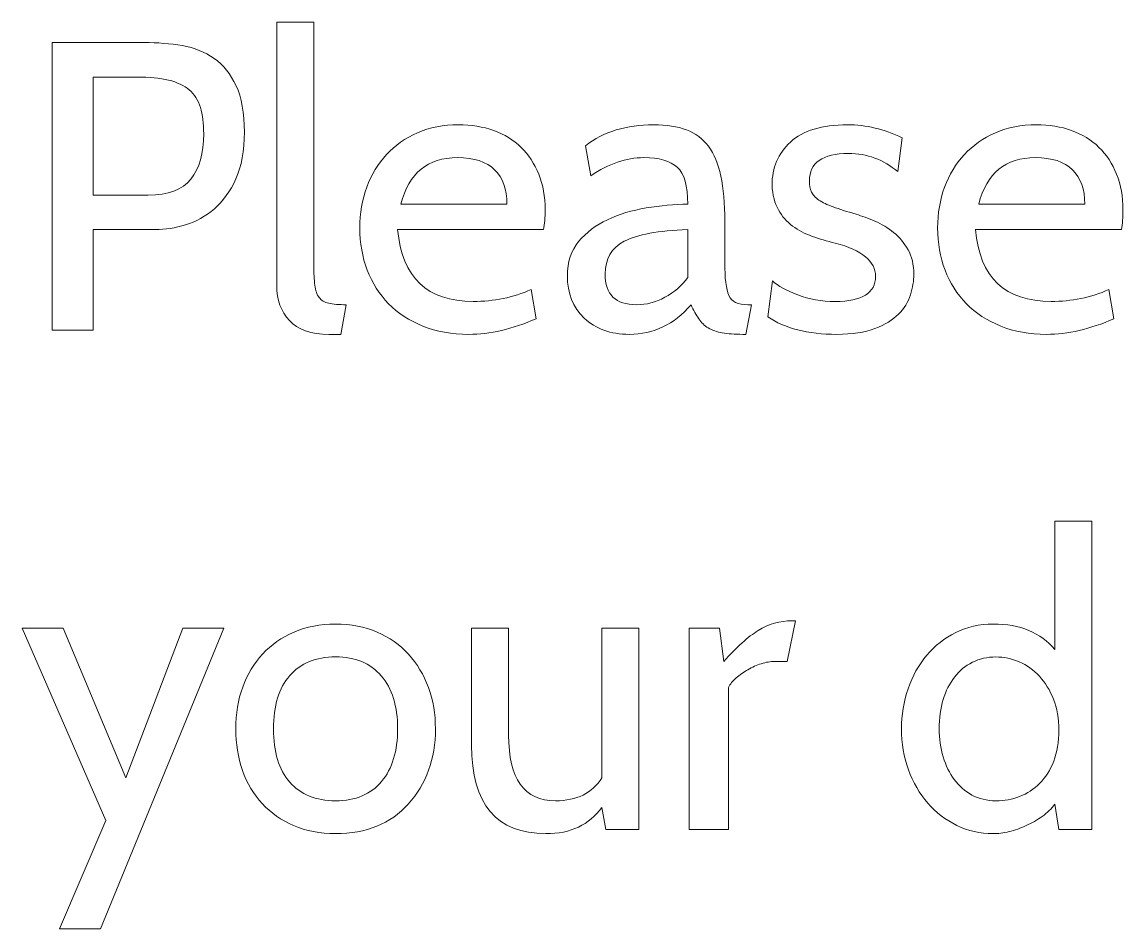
# Model space of a CAD drawing. Header units: centimetres. Extents: x -24 to 24.1, y -20.7 to 0.5.
# Drawn here: x 3.5659 to 3.85, y -16.629 to -16.3949 of the extents above; entities that cross this region are included whole.
import ezdxf

# ---------------------------------------------------------------- set-up
doc = ezdxf.new("R2010")
doc.units = ezdxf.units.CM
doc.header["$MEASUREMENT"] = 0
doc.layers.add('Layer 1', color=7, linetype='Continuous')

msp = doc.modelspace()

# ---------------------------------------------------------------- linework, layer by layer
at = {"layer": 'Layer 1', "color": 250, "lineweight": 9}
for points, knots in [([(3.64959, -16.46788), (3.64959, -16.46788), (3.64821, -16.47552), (3.64821, -16.47552), (3.64821, -16.47552), (3.64821, -16.47552), (3.64513, -16.47552), (3.64513, -16.47552), (3.64513, -16.47552), (3.64047, -16.47552), (3.63705, -16.47433), (3.6349, -16.47197), (3.6349, -16.47197), (3.63274, -16.4696), (3.63166, -16.46661), (3.63166, -16.463), (3.63166, -16.463), (3.63166, -16.463), (3.63166, -16.39492), (3.63166, -16.39492), (3.63166, -16.39492), (3.63166, -16.39492), (3.64121, -16.39492), (3.64121, -16.39492), (3.64121, -16.39492), (3.64121, -16.39492), (3.64121, -16.45749), (3.64121, -16.45749), (3.64121, -16.45749), (3.64121, -16.45968), (3.6413, -16.46147), (3.64147, -16.46285), (3.64147, -16.46285), (3.64165, -16.46422), (3.64202, -16.46528), (3.64259, -16.46603), (3.64259, -16.46603), (3.64315, -16.46677), (3.64398, -16.46726), (3.64508, -16.46751), (3.64508, -16.46751), (3.64617, -16.46776), (3.64768, -16.46788), (3.64959, -16.46788)], [0, 0, 0, 0, 0.083333, 0.083333, 0.083333, 0.083333, 0.166667, 0.166667, 0.166667, 0.166667, 0.25, 0.25, 0.25, 0.25, 0.333333, 0.333333, 0.333333, 0.333333, 0.416667, 0.416667, 0.416667, 0.416667, 0.5, 0.5, 0.5, 0.5, 0.583333, 0.583333, 0.583333, 0.583333, 0.666667, 0.666667, 0.666667, 0.666667, 0.75, 0.75, 0.75, 0.75, 0.833333, 0.833333, 0.833333, 0.833333, 1, 1, 1, 1]), ([(3.58426, -16.44848), (3.58426, -16.44848), (3.58426, -16.47446), (3.58426, -16.47446), (3.58426, -16.47446), (3.58426, -16.47446), (3.57365, -16.47446), (3.57365, -16.47446), (3.57365, -16.47446), (3.57365, -16.47446), (3.57365, -16.40022), (3.57365, -16.40022), (3.57365, -16.40022), (3.57365, -16.40022), (3.59741, -16.40022), (3.59741, -16.40022), (3.59741, -16.40022), (3.60087, -16.40022), (3.60416, -16.40049), (3.60727, -16.40102), (3.60727, -16.40102), (3.61038, -16.40155), (3.61312, -16.40264), (3.61549, -16.4043), (3.61549, -16.4043), (3.61786, -16.40596), (3.61975, -16.40832), (3.62116, -16.41136), (3.62116, -16.41136), (3.62258, -16.4144), (3.62329, -16.41839), (3.62329, -16.42334), (3.62329, -16.42334), (3.62329, -16.42815), (3.62256, -16.43216), (3.62111, -16.43538), (3.62111, -16.43538), (3.61966, -16.43859), (3.61781, -16.44118), (3.61554, -16.44312), (3.61554, -16.44312), (3.61328, -16.44506), (3.61081, -16.44644), (3.60812, -16.44726), (3.60812, -16.44726), (3.60543, -16.44807), (3.60285, -16.44848), (3.60038, -16.44848), (3.60038, -16.44848), (3.60038, -16.44848), (3.58426, -16.44848), (3.58426, -16.44848)], [0, 0, 0, 0, 0.071429, 0.071429, 0.071429, 0.071429, 0.142857, 0.142857, 0.142857, 0.142857, 0.214286, 0.214286, 0.214286, 0.214286, 0.285714, 0.285714, 0.285714, 0.285714, 0.357143, 0.357143, 0.357143, 0.357143, 0.428571, 0.428571, 0.428571, 0.428571, 0.5, 0.5, 0.5, 0.5, 0.571429, 0.571429, 0.571429, 0.571429, 0.642857, 0.642857, 0.642857, 0.642857, 0.714286, 0.714286, 0.714286, 0.714286, 0.785714, 0.785714, 0.785714, 0.785714, 0.857143, 0.857143, 0.857143, 0.857143, 1, 1, 1, 1]), ([(3.58426, -16.40913), (3.58426, -16.40913), (3.58426, -16.43957), (3.58426, -16.43957), (3.58426, -16.43957), (3.58426, -16.43957), (3.59847, -16.43957), (3.59847, -16.43957), (3.59847, -16.43957), (3.60363, -16.43957), (3.60731, -16.43819), (3.6095, -16.43545), (3.6095, -16.43545), (3.61169, -16.43271), (3.61279, -16.42882), (3.61279, -16.42376), (3.61279, -16.42376), (3.61279, -16.42113), (3.6125, -16.41887), (3.61194, -16.41698), (3.61194, -16.41698), (3.61137, -16.41509), (3.61042, -16.41358), (3.60907, -16.41243), (3.60907, -16.41243), (3.60773, -16.4113), (3.60594, -16.41047), (3.60372, -16.40992), (3.60372, -16.40992), (3.60149, -16.40939), (3.59875, -16.40913), (3.5955, -16.40913), (3.5955, -16.40913), (3.5955, -16.40913), (3.58426, -16.40913), (3.58426, -16.40913)], [0, 0, 0, 0, 0.1, 0.1, 0.1, 0.1, 0.2, 0.2, 0.2, 0.2, 0.3, 0.3, 0.3, 0.3, 0.4, 0.4, 0.4, 0.4, 0.5, 0.5, 0.5, 0.5, 0.6, 0.6, 0.6, 0.6, 0.7, 0.7, 0.7, 0.7, 0.8, 0.8, 0.8, 0.8, 1, 1, 1, 1]), ([(3.70049, -16.44848), (3.70049, -16.44848), (3.66284, -16.44848), (3.66284, -16.44848), (3.66284, -16.44848), (3.66397, -16.46085), (3.67048, -16.46703), (3.68236, -16.46703), (3.68236, -16.46703), (3.68766, -16.46703), (3.69264, -16.46601), (3.69731, -16.46396), (3.69731, -16.46396), (3.69731, -16.46396), (3.69858, -16.47149), (3.69858, -16.47149), (3.69858, -16.47149), (3.69243, -16.47418), (3.68664, -16.47552), (3.68119, -16.47552), (3.68119, -16.47552), (3.67681, -16.47552), (3.67287, -16.47481), (3.66937, -16.4734), (3.66937, -16.4734), (3.66587, -16.47198), (3.66291, -16.47006), (3.66051, -16.46762), (3.66051, -16.46762), (3.65811, -16.46518), (3.65627, -16.46228), (3.655, -16.45892), (3.655, -16.45892), (3.65372, -16.45556), (3.65309, -16.45194), (3.65309, -16.44805), (3.65309, -16.44805), (3.65309, -16.4443), (3.65369, -16.4408), (3.65489, -16.43755), (3.65489, -16.43755), (3.65609, -16.4343), (3.65779, -16.43149), (3.65998, -16.42912), (3.65998, -16.42912), (3.66217, -16.42675), (3.66484, -16.42488), (3.66799, -16.4235), (3.66799, -16.4235), (3.67113, -16.42212), (3.67465, -16.42143), (3.67854, -16.42143), (3.67854, -16.42143), (3.68186, -16.42143), (3.6849, -16.42193), (3.68766, -16.42292), (3.68766, -16.42292), (3.69042, -16.42391), (3.69277, -16.42535), (3.69471, -16.42726), (3.69471, -16.42726), (3.69666, -16.42917), (3.69818, -16.43149), (3.69927, -16.43421), (3.69927, -16.43421), (3.70037, -16.43693), (3.70092, -16.43999), (3.70092, -16.44338), (3.70092, -16.44338), (3.70092, -16.44536), (3.70078, -16.44706), (3.70049, -16.44848)], [0, 0, 0, 0, 0.052632, 0.052632, 0.052632, 0.052632, 0.105263, 0.105263, 0.105263, 0.105263, 0.157895, 0.157895, 0.157895, 0.157895, 0.210526, 0.210526, 0.210526, 0.210526, 0.263158, 0.263158, 0.263158, 0.263158, 0.315789, 0.315789, 0.315789, 0.315789, 0.368421, 0.368421, 0.368421, 0.368421, 0.421053, 0.421053, 0.421053, 0.421053, 0.473684, 0.473684, 0.473684, 0.473684, 0.526316, 0.526316, 0.526316, 0.526316, 0.578947, 0.578947, 0.578947, 0.578947, 0.631579, 0.631579, 0.631579, 0.631579, 0.684211, 0.684211, 0.684211, 0.684211, 0.736842, 0.736842, 0.736842, 0.736842, 0.789474, 0.789474, 0.789474, 0.789474, 0.842105, 0.842105, 0.842105, 0.842105, 0.894737, 0.894737, 0.894737, 0.894737, 1, 1, 1, 1]), ([(3.75416, -16.46788), (3.75416, -16.46788), (3.75267, -16.47552), (3.75267, -16.47552), (3.75267, -16.47552), (3.75267, -16.47552), (3.75193, -16.47552), (3.75193, -16.47552), (3.75193, -16.47552), (3.74981, -16.47552), (3.74804, -16.4754), (3.74663, -16.47515), (3.74663, -16.47515), (3.74521, -16.4749), (3.74401, -16.47448), (3.74302, -16.47387), (3.74302, -16.47387), (3.74203, -16.47327), (3.7412, -16.47248), (3.74053, -16.47149), (3.74053, -16.47149), (3.73986, -16.4705), (3.7392, -16.4693), (3.73857, -16.46788), (3.73857, -16.46788), (3.73418, -16.47297), (3.72888, -16.47552), (3.72266, -16.47552), (3.72266, -16.47552), (3.71778, -16.47552), (3.71389, -16.47412), (3.71099, -16.47133), (3.71099, -16.47133), (3.70809, -16.46854), (3.70664, -16.46491), (3.70664, -16.46046), (3.70664, -16.46046), (3.70664, -16.45685), (3.70762, -16.45388), (3.70956, -16.45155), (3.70956, -16.45155), (3.71151, -16.44922), (3.71398, -16.44734), (3.71698, -16.44593), (3.71698, -16.44593), (3.71999, -16.44452), (3.72333, -16.44351), (3.72701, -16.44291), (3.72701, -16.44291), (3.73068, -16.44231), (3.73425, -16.44197), (3.73772, -16.4419), (3.73772, -16.4419), (3.73772, -16.43723), (3.73682, -16.43407), (3.73501, -16.43241), (3.73501, -16.43241), (3.73321, -16.43075), (3.73033, -16.42992), (3.72637, -16.42992), (3.72637, -16.42992), (3.72185, -16.42992), (3.71729, -16.43147), (3.71269, -16.43458), (3.71269, -16.43458), (3.71269, -16.43458), (3.71131, -16.42684), (3.71131, -16.42684), (3.71131, -16.42684), (3.71598, -16.42323), (3.72185, -16.42143), (3.72892, -16.42143), (3.72892, -16.42143), (3.73224, -16.42143), (3.73507, -16.42187), (3.7374, -16.42276), (3.7374, -16.42276), (3.73973, -16.42364), (3.74162, -16.42505), (3.74307, -16.427), (3.74307, -16.427), (3.74452, -16.42894), (3.74558, -16.43151), (3.74626, -16.43469), (3.74626, -16.43469), (3.74693, -16.43787), (3.74726, -16.44176), (3.74726, -16.44635), (3.74726, -16.44635), (3.74726, -16.44635), (3.74726, -16.45696), (3.74726, -16.45696), (3.74726, -16.45696), (3.74726, -16.46106), (3.74762, -16.46391), (3.74832, -16.4655), (3.74832, -16.4655), (3.74903, -16.46709), (3.75066, -16.46788), (3.7532, -16.46788), (3.7532, -16.46788), (3.7532, -16.46788), (3.75416, -16.46788), (3.75416, -16.46788)], [0, 0, 0, 0, 0.037037, 0.037037, 0.037037, 0.037037, 0.074074, 0.074074, 0.074074, 0.074074, 0.111111, 0.111111, 0.111111, 0.111111, 0.148148, 0.148148, 0.148148, 0.148148, 0.185185, 0.185185, 0.185185, 0.185185, 0.222222, 0.222222, 0.222222, 0.222222, 0.259259, 0.259259, 0.259259, 0.259259, 0.296296, 0.296296, 0.296296, 0.296296, 0.333333, 0.333333, 0.333333, 0.333333, 0.37037, 0.37037, 0.37037, 0.37037, 0.407407, 0.407407, 0.407407, 0.407407, 0.444444, 0.444444, 0.444444, 0.444444, 0.481481, 0.481481, 0.481481, 0.481481, 0.518519, 0.518519, 0.518519, 0.518519, 0.555556, 0.555556, 0.555556, 0.555556, 0.592593, 0.592593, 0.592593, 0.592593, 0.62963, 0.62963, 0.62963, 0.62963, 0.666667, 0.666667, 0.666667, 0.666667, 0.703704, 0.703704, 0.703704, 0.703704, 0.740741, 0.740741, 0.740741, 0.740741, 0.777778, 0.777778, 0.777778, 0.777778, 0.814815, 0.814815, 0.814815, 0.814815, 0.851852, 0.851852, 0.851852, 0.851852, 0.888889, 0.888889, 0.888889, 0.888889, 0.925926, 0.925926, 0.925926, 0.925926, 1, 1, 1, 1]), ([(3.77622, -16.47552), (3.76865, -16.47552), (3.76271, -16.474), (3.7584, -16.47096), (3.7584, -16.47096), (3.7584, -16.47096), (3.75957, -16.46173), (3.75957, -16.46173), (3.75957, -16.46173), (3.76098, -16.463), (3.76315, -16.46421), (3.76609, -16.46534), (3.76609, -16.46534), (3.76902, -16.46647), (3.77226, -16.46703), (3.77579, -16.46703), (3.77579, -16.46703), (3.78272, -16.46703), (3.78618, -16.46488), (3.78618, -16.46057), (3.78618, -16.46057), (3.78618, -16.45668), (3.78272, -16.45381), (3.77579, -16.45198), (3.77579, -16.45198), (3.77367, -16.45148), (3.77167, -16.4509), (3.7698, -16.45023), (3.7698, -16.45023), (3.76793, -16.44955), (3.76625, -16.44867), (3.76476, -16.44757), (3.76476, -16.44757), (3.76328, -16.44648), (3.76206, -16.44508), (3.7611, -16.44338), (3.7611, -16.44338), (3.76015, -16.44169), (3.7596, -16.43957), (3.75946, -16.43702), (3.75946, -16.43702), (3.75946, -16.43257), (3.76105, -16.42885), (3.76423, -16.42589), (3.76423, -16.42589), (3.76741, -16.42292), (3.77233, -16.42143), (3.77897, -16.42143), (3.77897, -16.42143), (3.78371, -16.42143), (3.78841, -16.42256), (3.79308, -16.42483), (3.79308, -16.42483), (3.79308, -16.42483), (3.79191, -16.43352), (3.79191, -16.43352), (3.79191, -16.43352), (3.78824, -16.43041), (3.78399, -16.42885), (3.77919, -16.42885), (3.77919, -16.42885), (3.77247, -16.42885), (3.76911, -16.43121), (3.76911, -16.43591), (3.76911, -16.43591), (3.76911, -16.43704), (3.76929, -16.43801), (3.76964, -16.43879), (3.76964, -16.43879), (3.76999, -16.43957), (3.77063, -16.44027), (3.77155, -16.44087), (3.77155, -16.44087), (3.77247, -16.44148), (3.77371, -16.44206), (3.77526, -16.44264), (3.77526, -16.44264), (3.77682, -16.44321), (3.7788, -16.44384), (3.7812, -16.44455), (3.7812, -16.44455), (3.78268, -16.44498), (3.78429, -16.44556), (3.78603, -16.4463), (3.78603, -16.4463), (3.78776, -16.44704), (3.78937, -16.44802), (3.79085, -16.44922), (3.79085, -16.44922), (3.79234, -16.45042), (3.79357, -16.4519), (3.79456, -16.45367), (3.79456, -16.45367), (3.79555, -16.45544), (3.79605, -16.45756), (3.79605, -16.46003), (3.79605, -16.46003), (3.79605, -16.46173), (3.79576, -16.4635), (3.7952, -16.46534), (3.7952, -16.46534), (3.79463, -16.46718), (3.79361, -16.46884), (3.79212, -16.47032), (3.79212, -16.47032), (3.79064, -16.47181), (3.78861, -16.47304), (3.78603, -16.47403), (3.78603, -16.47403), (3.78345, -16.47502), (3.78017, -16.47552), (3.77622, -16.47552)], [0, 0, 0, 0, 0.034483, 0.034483, 0.034483, 0.034483, 0.068966, 0.068966, 0.068966, 0.068966, 0.103448, 0.103448, 0.103448, 0.103448, 0.137931, 0.137931, 0.137931, 0.137931, 0.172414, 0.172414, 0.172414, 0.172414, 0.206897, 0.206897, 0.206897, 0.206897, 0.241379, 0.241379, 0.241379, 0.241379, 0.275862, 0.275862, 0.275862, 0.275862, 0.310345, 0.310345, 0.310345, 0.310345, 0.344828, 0.344828, 0.344828, 0.344828, 0.37931, 0.37931, 0.37931, 0.37931, 0.413793, 0.413793, 0.413793, 0.413793, 0.448276, 0.448276, 0.448276, 0.448276, 0.482759, 0.482759, 0.482759, 0.482759, 0.517241, 0.517241, 0.517241, 0.517241, 0.551724, 0.551724, 0.551724, 0.551724, 0.586207, 0.586207, 0.586207, 0.586207, 0.62069, 0.62069, 0.62069, 0.62069, 0.655172, 0.655172, 0.655172, 0.655172, 0.689655, 0.689655, 0.689655, 0.689655, 0.724138, 0.724138, 0.724138, 0.724138, 0.758621, 0.758621, 0.758621, 0.758621, 0.793103, 0.793103, 0.793103, 0.793103, 0.827586, 0.827586, 0.827586, 0.827586, 0.862069, 0.862069, 0.862069, 0.862069, 0.896552, 0.896552, 0.896552, 0.896552, 0.931034, 0.931034, 0.931034, 0.931034, 1, 1, 1, 1]), ([(3.84961, -16.44848), (3.84961, -16.44848), (3.81196, -16.44848), (3.81196, -16.44848), (3.81196, -16.44848), (3.81309, -16.46085), (3.81959, -16.46703), (3.83147, -16.46703), (3.83147, -16.46703), (3.83677, -16.46703), (3.84176, -16.46601), (3.84642, -16.46396), (3.84642, -16.46396), (3.84642, -16.46396), (3.8477, -16.47149), (3.8477, -16.47149), (3.8477, -16.47149), (3.84154, -16.47418), (3.83575, -16.47552), (3.8303, -16.47552), (3.8303, -16.47552), (3.82592, -16.47552), (3.82198, -16.47481), (3.81848, -16.4734), (3.81848, -16.4734), (3.81498, -16.47198), (3.81203, -16.47006), (3.80962, -16.46762), (3.80962, -16.46762), (3.80722, -16.46518), (3.80538, -16.46228), (3.80411, -16.45892), (3.80411, -16.45892), (3.80284, -16.45556), (3.8022, -16.45194), (3.8022, -16.44805), (3.8022, -16.44805), (3.8022, -16.4443), (3.8028, -16.4408), (3.804, -16.43755), (3.804, -16.43755), (3.8052, -16.4343), (3.8069, -16.43149), (3.80909, -16.42912), (3.80909, -16.42912), (3.81128, -16.42675), (3.81395, -16.42488), (3.8171, -16.4235), (3.8171, -16.4235), (3.82025, -16.42212), (3.82376, -16.42143), (3.82765, -16.42143), (3.82765, -16.42143), (3.83098, -16.42143), (3.83402, -16.42193), (3.83677, -16.42292), (3.83677, -16.42292), (3.83953, -16.42391), (3.84188, -16.42535), (3.84382, -16.42726), (3.84382, -16.42726), (3.84577, -16.42917), (3.84729, -16.43149), (3.84839, -16.43421), (3.84839, -16.43421), (3.84948, -16.43693), (3.85003, -16.43999), (3.85003, -16.44338), (3.85003, -16.44338), (3.85003, -16.44536), (3.84989, -16.44706), (3.84961, -16.44848)], [0, 0, 0, 0, 0.052632, 0.052632, 0.052632, 0.052632, 0.105263, 0.105263, 0.105263, 0.105263, 0.157895, 0.157895, 0.157895, 0.157895, 0.210526, 0.210526, 0.210526, 0.210526, 0.263158, 0.263158, 0.263158, 0.263158, 0.315789, 0.315789, 0.315789, 0.315789, 0.368421, 0.368421, 0.368421, 0.368421, 0.421053, 0.421053, 0.421053, 0.421053, 0.473684, 0.473684, 0.473684, 0.473684, 0.526316, 0.526316, 0.526316, 0.526316, 0.578947, 0.578947, 0.578947, 0.578947, 0.631579, 0.631579, 0.631579, 0.631579, 0.684211, 0.684211, 0.684211, 0.684211, 0.736842, 0.736842, 0.736842, 0.736842, 0.789474, 0.789474, 0.789474, 0.789474, 0.842105, 0.842105, 0.842105, 0.842105, 0.894737, 0.894737, 0.894737, 0.894737, 1, 1, 1, 1]), ([(3.67833, -16.42992), (3.67062, -16.42992), (3.66574, -16.43391), (3.66369, -16.4419), (3.66369, -16.4419), (3.66369, -16.4419), (3.69105, -16.4419), (3.69105, -16.4419), (3.69105, -16.4419), (3.69105, -16.43808), (3.68999, -16.43513), (3.68787, -16.43304), (3.68787, -16.43304), (3.68575, -16.43096), (3.68257, -16.42992), (3.67833, -16.42992)], [0, 0, 0, 0, 0.2, 0.2, 0.2, 0.2, 0.4, 0.4, 0.4, 0.4, 0.6, 0.6, 0.6, 0.6, 1, 1, 1, 1]), ([(3.82744, -16.42992), (3.81973, -16.42992), (3.81485, -16.43391), (3.8128, -16.4419), (3.8128, -16.4419), (3.8128, -16.4419), (3.84017, -16.4419), (3.84017, -16.4419), (3.84017, -16.4419), (3.84017, -16.43808), (3.83911, -16.43513), (3.83698, -16.43304), (3.83698, -16.43304), (3.83486, -16.43096), (3.83168, -16.42992), (3.82744, -16.42992)], [0, 0, 0, 0, 0.2, 0.2, 0.2, 0.2, 0.4, 0.4, 0.4, 0.4, 0.6, 0.6, 0.6, 0.6, 1, 1, 1, 1]), ([(3.73772, -16.46088), (3.73772, -16.46088), (3.73772, -16.44848), (3.73772, -16.44848), (3.73772, -16.44848), (3.73008, -16.44876), (3.72462, -16.44977), (3.72133, -16.4515), (3.72133, -16.4515), (3.71805, -16.45323), (3.7164, -16.45604), (3.7164, -16.45993), (3.7164, -16.45993), (3.7164, -16.46523), (3.71909, -16.46788), (3.72446, -16.46788), (3.72446, -16.46788), (3.72701, -16.46788), (3.72946, -16.46725), (3.73183, -16.46597), (3.73183, -16.46597), (3.7342, -16.4647), (3.73616, -16.463), (3.73772, -16.46088)], [0, 0, 0, 0, 0.142857, 0.142857, 0.142857, 0.142857, 0.285714, 0.285714, 0.285714, 0.285714, 0.428571, 0.428571, 0.428571, 0.428571, 0.571429, 0.571429, 0.571429, 0.571429, 0.714286, 0.714286, 0.714286, 0.714286, 1, 1, 1, 1]), ([(3.84197, -16.60332), (3.84197, -16.60332), (3.83349, -16.60332), (3.83349, -16.60332), (3.83349, -16.60332), (3.83349, -16.60332), (3.83242, -16.59674), (3.83242, -16.59674), (3.83242, -16.59674), (3.83158, -16.59794), (3.8305, -16.599), (3.82919, -16.59992), (3.82919, -16.59992), (3.82788, -16.60084), (3.8265, -16.60164), (3.82505, -16.60231), (3.82505, -16.60231), (3.82361, -16.60298), (3.82214, -16.60349), (3.82065, -16.60385), (3.82065, -16.60385), (3.81917, -16.6042), (3.81779, -16.60438), (3.81652, -16.60438), (3.81652, -16.60438), (3.81319, -16.60438), (3.81008, -16.60367), (3.80718, -16.60225), (3.80718, -16.60225), (3.80428, -16.60084), (3.80177, -16.59891), (3.79965, -16.59647), (3.79965, -16.59647), (3.79753, -16.59404), (3.79587, -16.59117), (3.79467, -16.58788), (3.79467, -16.58788), (3.79347, -16.5846), (3.79287, -16.58108), (3.79287, -16.57733), (3.79287, -16.57733), (3.79287, -16.57373), (3.79343, -16.57028), (3.79456, -16.56699), (3.79456, -16.56699), (3.79569, -16.5637), (3.7973, -16.56082), (3.79939, -16.55835), (3.79939, -16.55835), (3.80147, -16.55587), (3.80397, -16.55391), (3.80687, -16.55246), (3.80687, -16.55246), (3.80977, -16.55101), (3.81298, -16.55029), (3.81652, -16.55029), (3.81652, -16.55029), (3.82352, -16.55029), (3.82882, -16.55248), (3.83242, -16.55686), (3.83242, -16.55686), (3.83242, -16.55686), (3.83242, -16.52377), (3.83242, -16.52377), (3.83242, -16.52377), (3.83242, -16.52377), (3.84197, -16.52377), (3.84197, -16.52377), (3.84197, -16.52377), (3.84197, -16.52377), (3.84197, -16.60332), (3.84197, -16.60332)], [0, 0, 0, 0, 0.052632, 0.052632, 0.052632, 0.052632, 0.105263, 0.105263, 0.105263, 0.105263, 0.157895, 0.157895, 0.157895, 0.157895, 0.210526, 0.210526, 0.210526, 0.210526, 0.263158, 0.263158, 0.263158, 0.263158, 0.315789, 0.315789, 0.315789, 0.315789, 0.368421, 0.368421, 0.368421, 0.368421, 0.421053, 0.421053, 0.421053, 0.421053, 0.473684, 0.473684, 0.473684, 0.473684, 0.526316, 0.526316, 0.526316, 0.526316, 0.578947, 0.578947, 0.578947, 0.578947, 0.631579, 0.631579, 0.631579, 0.631579, 0.684211, 0.684211, 0.684211, 0.684211, 0.736842, 0.736842, 0.736842, 0.736842, 0.789474, 0.789474, 0.789474, 0.789474, 0.842105, 0.842105, 0.842105, 0.842105, 0.894737, 0.894737, 0.894737, 0.894737, 1, 1, 1, 1]), ([(3.7655, -16.54944), (3.7655, -16.54944), (3.76338, -16.55994), (3.76338, -16.55994), (3.76338, -16.55994), (3.76338, -16.55994), (3.7601, -16.55994), (3.7601, -16.55994), (3.7601, -16.55994), (3.75904, -16.55994), (3.7579, -16.56013), (3.7567, -16.56052), (3.7567, -16.56052), (3.7555, -16.56091), (3.75435, -16.56142), (3.75325, -16.56206), (3.75325, -16.56206), (3.75216, -16.5627), (3.75115, -16.5634), (3.75023, -16.56418), (3.75023, -16.56418), (3.74931, -16.56496), (3.74864, -16.56577), (3.74822, -16.56662), (3.74822, -16.56662), (3.74822, -16.56662), (3.74822, -16.60332), (3.74822, -16.60332), (3.74822, -16.60332), (3.74822, -16.60332), (3.73804, -16.60332), (3.73804, -16.60332), (3.73804, -16.60332), (3.73804, -16.60332), (3.73804, -16.55135), (3.73804, -16.55135), (3.73804, -16.55135), (3.73804, -16.55135), (3.74588, -16.55135), (3.74588, -16.55135), (3.74588, -16.55135), (3.74588, -16.55135), (3.74705, -16.55994), (3.74705, -16.55994), (3.74705, -16.55994), (3.7503, -16.55626), (3.75325, -16.55359), (3.75591, -16.55193), (3.75591, -16.55193), (3.75856, -16.55027), (3.76147, -16.54944), (3.76466, -16.54944), (3.76466, -16.54944), (3.76466, -16.54944), (3.7655, -16.54944), (3.7655, -16.54944)], [0, 0, 0, 0, 0.066667, 0.066667, 0.066667, 0.066667, 0.133333, 0.133333, 0.133333, 0.133333, 0.2, 0.2, 0.2, 0.2, 0.266667, 0.266667, 0.266667, 0.266667, 0.333333, 0.333333, 0.333333, 0.333333, 0.4, 0.4, 0.4, 0.4, 0.466667, 0.466667, 0.466667, 0.466667, 0.533333, 0.533333, 0.533333, 0.533333, 0.6, 0.6, 0.6, 0.6, 0.666667, 0.666667, 0.666667, 0.666667, 0.733333, 0.733333, 0.733333, 0.733333, 0.8, 0.8, 0.8, 0.8, 0.866667, 0.866667, 0.866667, 0.866667, 1, 1, 1, 1]), ([(3.61798, -16.55135), (3.61798, -16.55135), (3.58617, -16.62898), (3.58617, -16.62898), (3.58617, -16.62898), (3.58617, -16.62898), (3.57556, -16.62898), (3.57556, -16.62898), (3.57556, -16.62898), (3.57556, -16.62898), (3.58755, -16.60098), (3.58755, -16.60098), (3.58755, -16.60098), (3.58755, -16.60098), (3.56591, -16.55135), (3.56591, -16.55135), (3.56591, -16.55135), (3.56591, -16.55135), (3.57651, -16.55135), (3.57651, -16.55135), (3.57651, -16.55135), (3.57651, -16.55135), (3.59274, -16.58995), (3.59274, -16.58995), (3.59274, -16.58995), (3.59274, -16.58995), (3.60738, -16.55135), (3.60738, -16.55135), (3.60738, -16.55135), (3.60738, -16.55135), (3.61798, -16.55135), (3.61798, -16.55135)], [0, 0, 0, 0, 0.111111, 0.111111, 0.111111, 0.111111, 0.222222, 0.222222, 0.222222, 0.222222, 0.333333, 0.333333, 0.333333, 0.333333, 0.444444, 0.444444, 0.444444, 0.444444, 0.555556, 0.555556, 0.555556, 0.555556, 0.666667, 0.666667, 0.666667, 0.666667, 0.777778, 0.777778, 0.777778, 0.777778, 1, 1, 1, 1]), ([(3.6656, -16.59674), (3.66101, -16.60183), (3.65475, -16.60438), (3.64683, -16.60438), (3.64683, -16.60438), (3.6428, -16.60438), (3.63919, -16.60369), (3.63601, -16.60231), (3.63601, -16.60231), (3.63283, -16.60093), (3.63012, -16.59904), (3.6279, -16.59663), (3.6279, -16.59663), (3.62567, -16.59423), (3.62397, -16.59137), (3.62281, -16.58804), (3.62281, -16.58804), (3.62164, -16.58472), (3.62106, -16.58115), (3.62106, -16.57733), (3.62106, -16.57733), (3.62106, -16.57344), (3.62166, -16.56986), (3.62286, -16.56657), (3.62286, -16.56657), (3.62406, -16.56328), (3.62578, -16.56043), (3.628, -16.55803), (3.628, -16.55803), (3.63023, -16.55563), (3.63294, -16.55373), (3.63612, -16.55236), (3.63612, -16.55236), (3.6393, -16.55098), (3.64287, -16.55029), (3.64683, -16.55029), (3.64683, -16.55029), (3.65079, -16.55029), (3.65436, -16.55098), (3.65754, -16.55236), (3.65754, -16.55236), (3.66072, -16.55373), (3.66343, -16.55564), (3.66565, -16.55808), (3.66565, -16.55808), (3.66788, -16.56052), (3.6696, -16.56339), (3.6708, -16.56667), (3.6708, -16.56667), (3.672, -16.56996), (3.6726, -16.57351), (3.6726, -16.57733), (3.6726, -16.57733), (3.6726, -16.58511), (3.67027, -16.59158), (3.6656, -16.59674)], [0, 0, 0, 0, 0.066667, 0.066667, 0.066667, 0.066667, 0.133333, 0.133333, 0.133333, 0.133333, 0.2, 0.2, 0.2, 0.2, 0.266667, 0.266667, 0.266667, 0.266667, 0.333333, 0.333333, 0.333333, 0.333333, 0.4, 0.4, 0.4, 0.4, 0.466667, 0.466667, 0.466667, 0.466667, 0.533333, 0.533333, 0.533333, 0.533333, 0.6, 0.6, 0.6, 0.6, 0.666667, 0.666667, 0.666667, 0.666667, 0.733333, 0.733333, 0.733333, 0.733333, 0.8, 0.8, 0.8, 0.8, 0.866667, 0.866667, 0.866667, 0.866667, 1, 1, 1, 1]), ([(3.7251, -16.60332), (3.7251, -16.60332), (3.71661, -16.60332), (3.71661, -16.60332), (3.71661, -16.60332), (3.71661, -16.60332), (3.71555, -16.59759), (3.71555, -16.59759), (3.71555, -16.59759), (3.7123, -16.60211), (3.70749, -16.60438), (3.70113, -16.60438), (3.70113, -16.60438), (3.68833, -16.60438), (3.68193, -16.59678), (3.68193, -16.58157), (3.68193, -16.58157), (3.68193, -16.58157), (3.68193, -16.55135), (3.68193, -16.55135), (3.68193, -16.55135), (3.68193, -16.55135), (3.69148, -16.55135), (3.69148, -16.55135), (3.69148, -16.55135), (3.69148, -16.55135), (3.69148, -16.57892), (3.69148, -16.57892), (3.69148, -16.57892), (3.69148, -16.59024), (3.69551, -16.59589), (3.70357, -16.59589), (3.70357, -16.59589), (3.70908, -16.59589), (3.71308, -16.59391), (3.71555, -16.58995), (3.71555, -16.58995), (3.71555, -16.58995), (3.71555, -16.55135), (3.71555, -16.55135), (3.71555, -16.55135), (3.71555, -16.55135), (3.7251, -16.55135), (3.7251, -16.55135), (3.7251, -16.55135), (3.7251, -16.55135), (3.7251, -16.60332), (3.7251, -16.60332)], [0, 0, 0, 0, 0.076923, 0.076923, 0.076923, 0.076923, 0.153846, 0.153846, 0.153846, 0.153846, 0.230769, 0.230769, 0.230769, 0.230769, 0.307692, 0.307692, 0.307692, 0.307692, 0.384615, 0.384615, 0.384615, 0.384615, 0.461538, 0.461538, 0.461538, 0.461538, 0.538462, 0.538462, 0.538462, 0.538462, 0.615385, 0.615385, 0.615385, 0.615385, 0.692308, 0.692308, 0.692308, 0.692308, 0.769231, 0.769231, 0.769231, 0.769231, 0.846154, 0.846154, 0.846154, 0.846154, 1, 1, 1, 1]), ([(3.6586, -16.56365), (3.65584, -16.5604), (3.65192, -16.55877), (3.64683, -16.55877), (3.64683, -16.55877), (3.64174, -16.55877), (3.6378, -16.56038), (3.635, -16.5636), (3.635, -16.5636), (3.63221, -16.56681), (3.63082, -16.57139), (3.63082, -16.57733), (3.63082, -16.57733), (3.63082, -16.58327), (3.63221, -16.58785), (3.635, -16.59107), (3.635, -16.59107), (3.6378, -16.59428), (3.64174, -16.59589), (3.64683, -16.59589), (3.64683, -16.59589), (3.65199, -16.59589), (3.65595, -16.59423), (3.65871, -16.59091), (3.65871, -16.59091), (3.66146, -16.58758), (3.66284, -16.58306), (3.66284, -16.57733), (3.66284, -16.57733), (3.66284, -16.57146), (3.66143, -16.5669), (3.6586, -16.56365)], [0, 0, 0, 0, 0.111111, 0.111111, 0.111111, 0.111111, 0.222222, 0.222222, 0.222222, 0.222222, 0.333333, 0.333333, 0.333333, 0.333333, 0.444444, 0.444444, 0.444444, 0.444444, 0.555556, 0.555556, 0.555556, 0.555556, 0.666667, 0.666667, 0.666667, 0.666667, 0.777778, 0.777778, 0.777778, 0.777778, 1, 1, 1, 1]), ([(3.81726, -16.55877), (3.815, -16.55877), (3.81296, -16.55923), (3.81116, -16.56015), (3.81116, -16.56015), (3.80936, -16.56107), (3.80782, -16.56234), (3.80655, -16.56397), (3.80655, -16.56397), (3.80527, -16.5656), (3.8043, -16.56754), (3.80363, -16.5698), (3.80363, -16.5698), (3.80296, -16.57206), (3.80262, -16.57457), (3.80262, -16.57733), (3.80262, -16.57733), (3.80262, -16.57988), (3.80296, -16.58228), (3.80363, -16.58454), (3.80363, -16.58454), (3.8043, -16.58681), (3.80526, -16.58877), (3.80649, -16.59043), (3.80649, -16.59043), (3.80773, -16.59209), (3.80925, -16.59342), (3.81106, -16.59441), (3.81106, -16.59441), (3.81286, -16.5954), (3.81493, -16.59589), (3.81726, -16.59589), (3.81726, -16.59589), (3.81938, -16.59589), (3.82141, -16.59552), (3.82336, -16.59478), (3.82336, -16.59478), (3.8253, -16.59404), (3.82703, -16.5929), (3.82855, -16.59138), (3.82855, -16.59138), (3.83007, -16.58986), (3.83128, -16.58795), (3.83216, -16.58566), (3.83216, -16.58566), (3.83304, -16.58336), (3.83349, -16.58069), (3.83349, -16.57765), (3.83349, -16.57765), (3.83349, -16.57468), (3.83303, -16.57203), (3.83211, -16.5697), (3.83211, -16.5697), (3.83119, -16.56736), (3.82997, -16.56538), (3.82845, -16.56376), (3.82845, -16.56376), (3.82693, -16.56213), (3.8252, -16.56089), (3.82325, -16.56005), (3.82325, -16.56005), (3.82131, -16.5592), (3.81931, -16.55877), (3.81726, -16.55877)], [0, 0, 0, 0, 0.058824, 0.058824, 0.058824, 0.058824, 0.117647, 0.117647, 0.117647, 0.117647, 0.176471, 0.176471, 0.176471, 0.176471, 0.235294, 0.235294, 0.235294, 0.235294, 0.294118, 0.294118, 0.294118, 0.294118, 0.352941, 0.352941, 0.352941, 0.352941, 0.411765, 0.411765, 0.411765, 0.411765, 0.470588, 0.470588, 0.470588, 0.470588, 0.529412, 0.529412, 0.529412, 0.529412, 0.588235, 0.588235, 0.588235, 0.588235, 0.647059, 0.647059, 0.647059, 0.647059, 0.705882, 0.705882, 0.705882, 0.705882, 0.764706, 0.764706, 0.764706, 0.764706, 0.823529, 0.823529, 0.823529, 0.823529, 0.882353, 0.882353, 0.882353, 0.882353, 1, 1, 1, 1])]:
    msp.add_open_spline(points, degree=3, knots=knots, dxfattribs=at)

doc.saveas('drawing.dxf')
